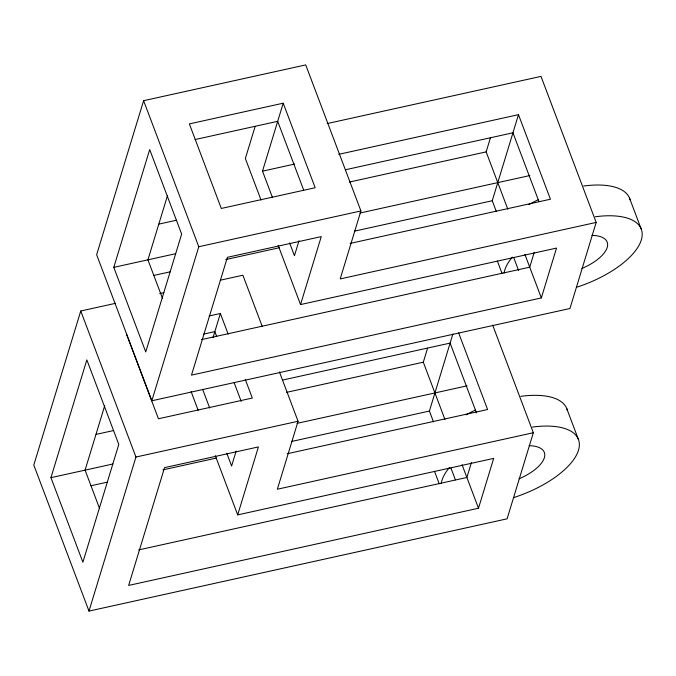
<?xml version="1.0" encoding="UTF-8"?>
<svg xmlns="http://www.w3.org/2000/svg" width="676" height="676" viewBox="0 0 676 676"><rect width="100%" height="100%" fill="white"/><g stroke="black" fill="none" stroke-linecap="round" stroke-linejoin="round"><path stroke-width="1.01" d="M596.181 222.429L340.197 278.918L360.916 210.954L305.729 64.913L143.608 100.69L96.643 254.734L151.83 400.775L569.944 308.51L596.181 222.429L541.003 76.388L327.167 123.573M115.647 303.296L80.757 310.994L33.8 465.046L88.987 611.087L507.101 518.822L533.339 432.733L492.694 325.181M113.788 267.358L149.7 149.557L181.65 234.107L145.737 351.909L113.788 267.358L175.701 253.694M50.945 477.67L86.849 359.869L118.799 444.419L82.894 562.221L50.945 477.67L112.858 464.006M167.564 195.389L147.917 259.829L162.409 298.167M104.712 405.701L85.075 470.133L99.566 508.479M151.83 400.775L198.786 246.732L143.608 100.69M88.987 611.087L135.944 457.035L80.757 310.994M255.105 126.547L245.354 158.53L261.02 199.978M272.529 197.696L262.499 171.155L283.219 103.191L189.356 123.902L221.305 208.453L315.168 187.742L283.219 103.191M213.024 337.603L220.368 313.495L209.146 315.979M299.003 240.749L294.449 255.705L289.615 242.921M236.161 451.061L231.598 466.009L226.773 453.233M300.541 304.572L321.261 236.608L227.398 257.319L191.485 375.121L541.341 297.922L556.525 248.084L300.541 304.572L278.166 245.363M237.698 514.884L258.409 446.92L164.547 467.631L128.643 585.433L478.49 508.234L493.683 458.387L237.698 514.884L215.323 455.675M279.425 371.927L298.065 421.266L277.354 489.221L533.339 432.733M507.803 209.171L486.154 151.88L490.404 137.929M444.952 419.483L423.303 362.192L427.562 348.233M496.336 211.563L492.246 200.747L518.484 114.666L338.744 154.331M433.485 421.875L429.404 411.059L452.878 334.037M534.277 252.224L529.722 267.181L201.482 339.605M471.434 462.536L466.871 477.484L138.631 549.918M195.051 139.552L277.692 121.317L303.693 190.133M262.499 171.155L294.626 164.065M345.546 169.735L512.966 132.792L538.966 201.609M158.936 224.086L176.436 220.224M349.298 182.081L486.154 151.88M198.786 246.732L360.916 210.954M359.885 213.05L529.891 175.54M153.714 275.453L170.175 271.82M225.742 259.559L279.247 247.754M354.368 231.175L492.246 200.747M350.151 243.411L550.433 199.217L518.484 114.666M159.764 293.561L163.871 292.657M220.308 280.202L242.887 275.225L262.271 326.533M203.62 334.096L214.841 331.62L216.7 336.538M282.695 380.039L450.115 343.095L476.495 412.901M96.093 434.398L113.585 430.536M286.455 392.384L423.303 362.192M135.944 457.035L298.065 421.266M297.043 423.362L467.048 385.844M90.871 485.765L107.332 482.132M162.899 469.871L216.405 458.058M291.517 441.487L429.404 411.059M287.3 453.723L487.59 409.521L458.615 332.837M629.525 198.093L641.144 228.843M524.889 254.396L541.341 297.922M513.794 257.776L518.619 270.552M566.682 408.405L578.301 439.147M497.342 261.004L502.057 273.493M462.046 464.708L478.49 508.234M450.943 468.079L455.404 479.875M434.491 471.307L439.214 483.796M220.368 313.495L228.167 334.147M245.261 379.371L252.317 398.046L158.454 418.765L126.505 334.214M234.166 382.743L241.222 401.426M202.623 389.325L209.687 408.008M191.088 391.531L198.169 410.281M466.068 414.836A72.949 31.637 -20.7 0 1 475.608 409.96M520.816 396.33A72.949 31.637 -20.7 0 1 567.308 410.29M532.434 427.071A72.949 31.637 -20.7 0 1 578.698 449.472A72.949 31.637 -20.7 0 1 513.642 497.62M441.251 483.391A72.949 31.637 -20.7 0 1 449.523 467.446M529.114 445.695A36.479 15.818 -20.7 0 1 544.341 457.77A36.479 15.818 -20.7 0 1 519.067 478.802M591.965 235.392A36.479 15.818 -20.7 0 1 607.192 247.467A36.479 15.818 -20.7 0 1 581.918 268.49M595.286 216.768A72.949 31.637 -20.7 0 1 641.541 239.16A72.949 31.637 -20.7 0 1 576.493 287.317M504.102 273.079A72.949 31.637 -20.7 0 1 512.366 257.142M528.919 204.524A72.949 31.637 -20.7 0 1 538.451 199.657M583.667 186.018A72.949 31.637 -20.7 0 1 630.15 199.986"/></g></svg>
